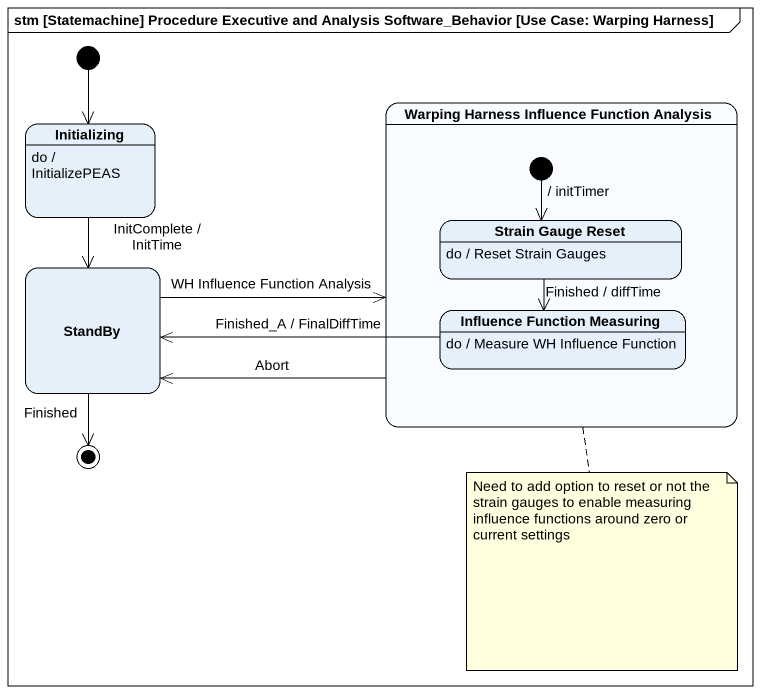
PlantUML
@startuml
mainframe stm [Statemachine] Procedure Executive and Analysis Software_Behavior [Use Case: Warping Harness]
hide empty description
state Initializing
Initializing : do / InitializePEAS
state "Warping Harness Influence Function Analysis" as Warping_Harness_Influence {
  state "Strain Gauge Reset" as Strain_Gauge_Reset
  Strain_Gauge_Reset : do / Reset Strain Gauges
  state "Influence Function Measuring" as Influence_Function_Measuring
  Influence_Function_Measuring : do / Measure WH Influence Function
  [*] --> Strain_Gauge_Reset : / initTimer
}
state StandBy
[*] --> Initializing
Initializing --> StandBy : InitComplete / InitTime
Warping_Harness_Influence -left-> StandBy : Abort
Strain_Gauge_Reset --> Influence_Function_Measuring : Finished / diffTime
StandBy -right-> Warping_Harness_Influence : WH Influence Function Analysis
Influence_Function_Measuring -left-> StandBy : Finished_A / FinalDiffTime
StandBy --> [*] : Finished
note bottom of Warping_Harness_Influence : Need to add option to reset or not the strain gauges to enable measuring influence functions around zero or current settings
@enduml
